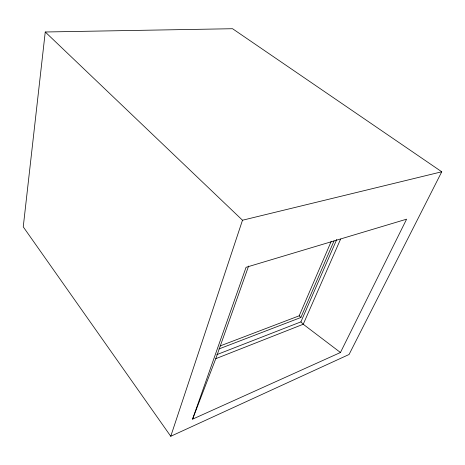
<?xml version="1.0" encoding="UTF-8"?>
<svg xmlns="http://www.w3.org/2000/svg" width="465" height="465" viewBox="0 0 465 465"><rect width="100%" height="100%" fill="white"/><g stroke="black" fill="none" stroke-linecap="round" stroke-linejoin="round"><path stroke-width="0.7" d="M45.25 31.992L23.25 226.862L170.754 436.28L349.07 354.487L441.75 171.783L232.547 28.72L45.25 31.992L242.498 220.224L441.75 171.783M170.754 436.28L242.498 220.224M192.562 419.168L246.061 267.305L406.602 219.178L340.45 352.505L192.562 419.168L215.777 358.684L248.612 266.044M220.055 345.966L299.204 315.805L331.283 241.236M218.986 348.942L300.878 317.496L334.039 240.882M216.853 354.621L300.901 321.879L336.759 239.452M340.601 239.091L303.238 324.25L215.777 358.684M340.45 352.505L303.238 324.25L300.901 321.879M299.204 315.805L300.878 317.496"/></g></svg>
